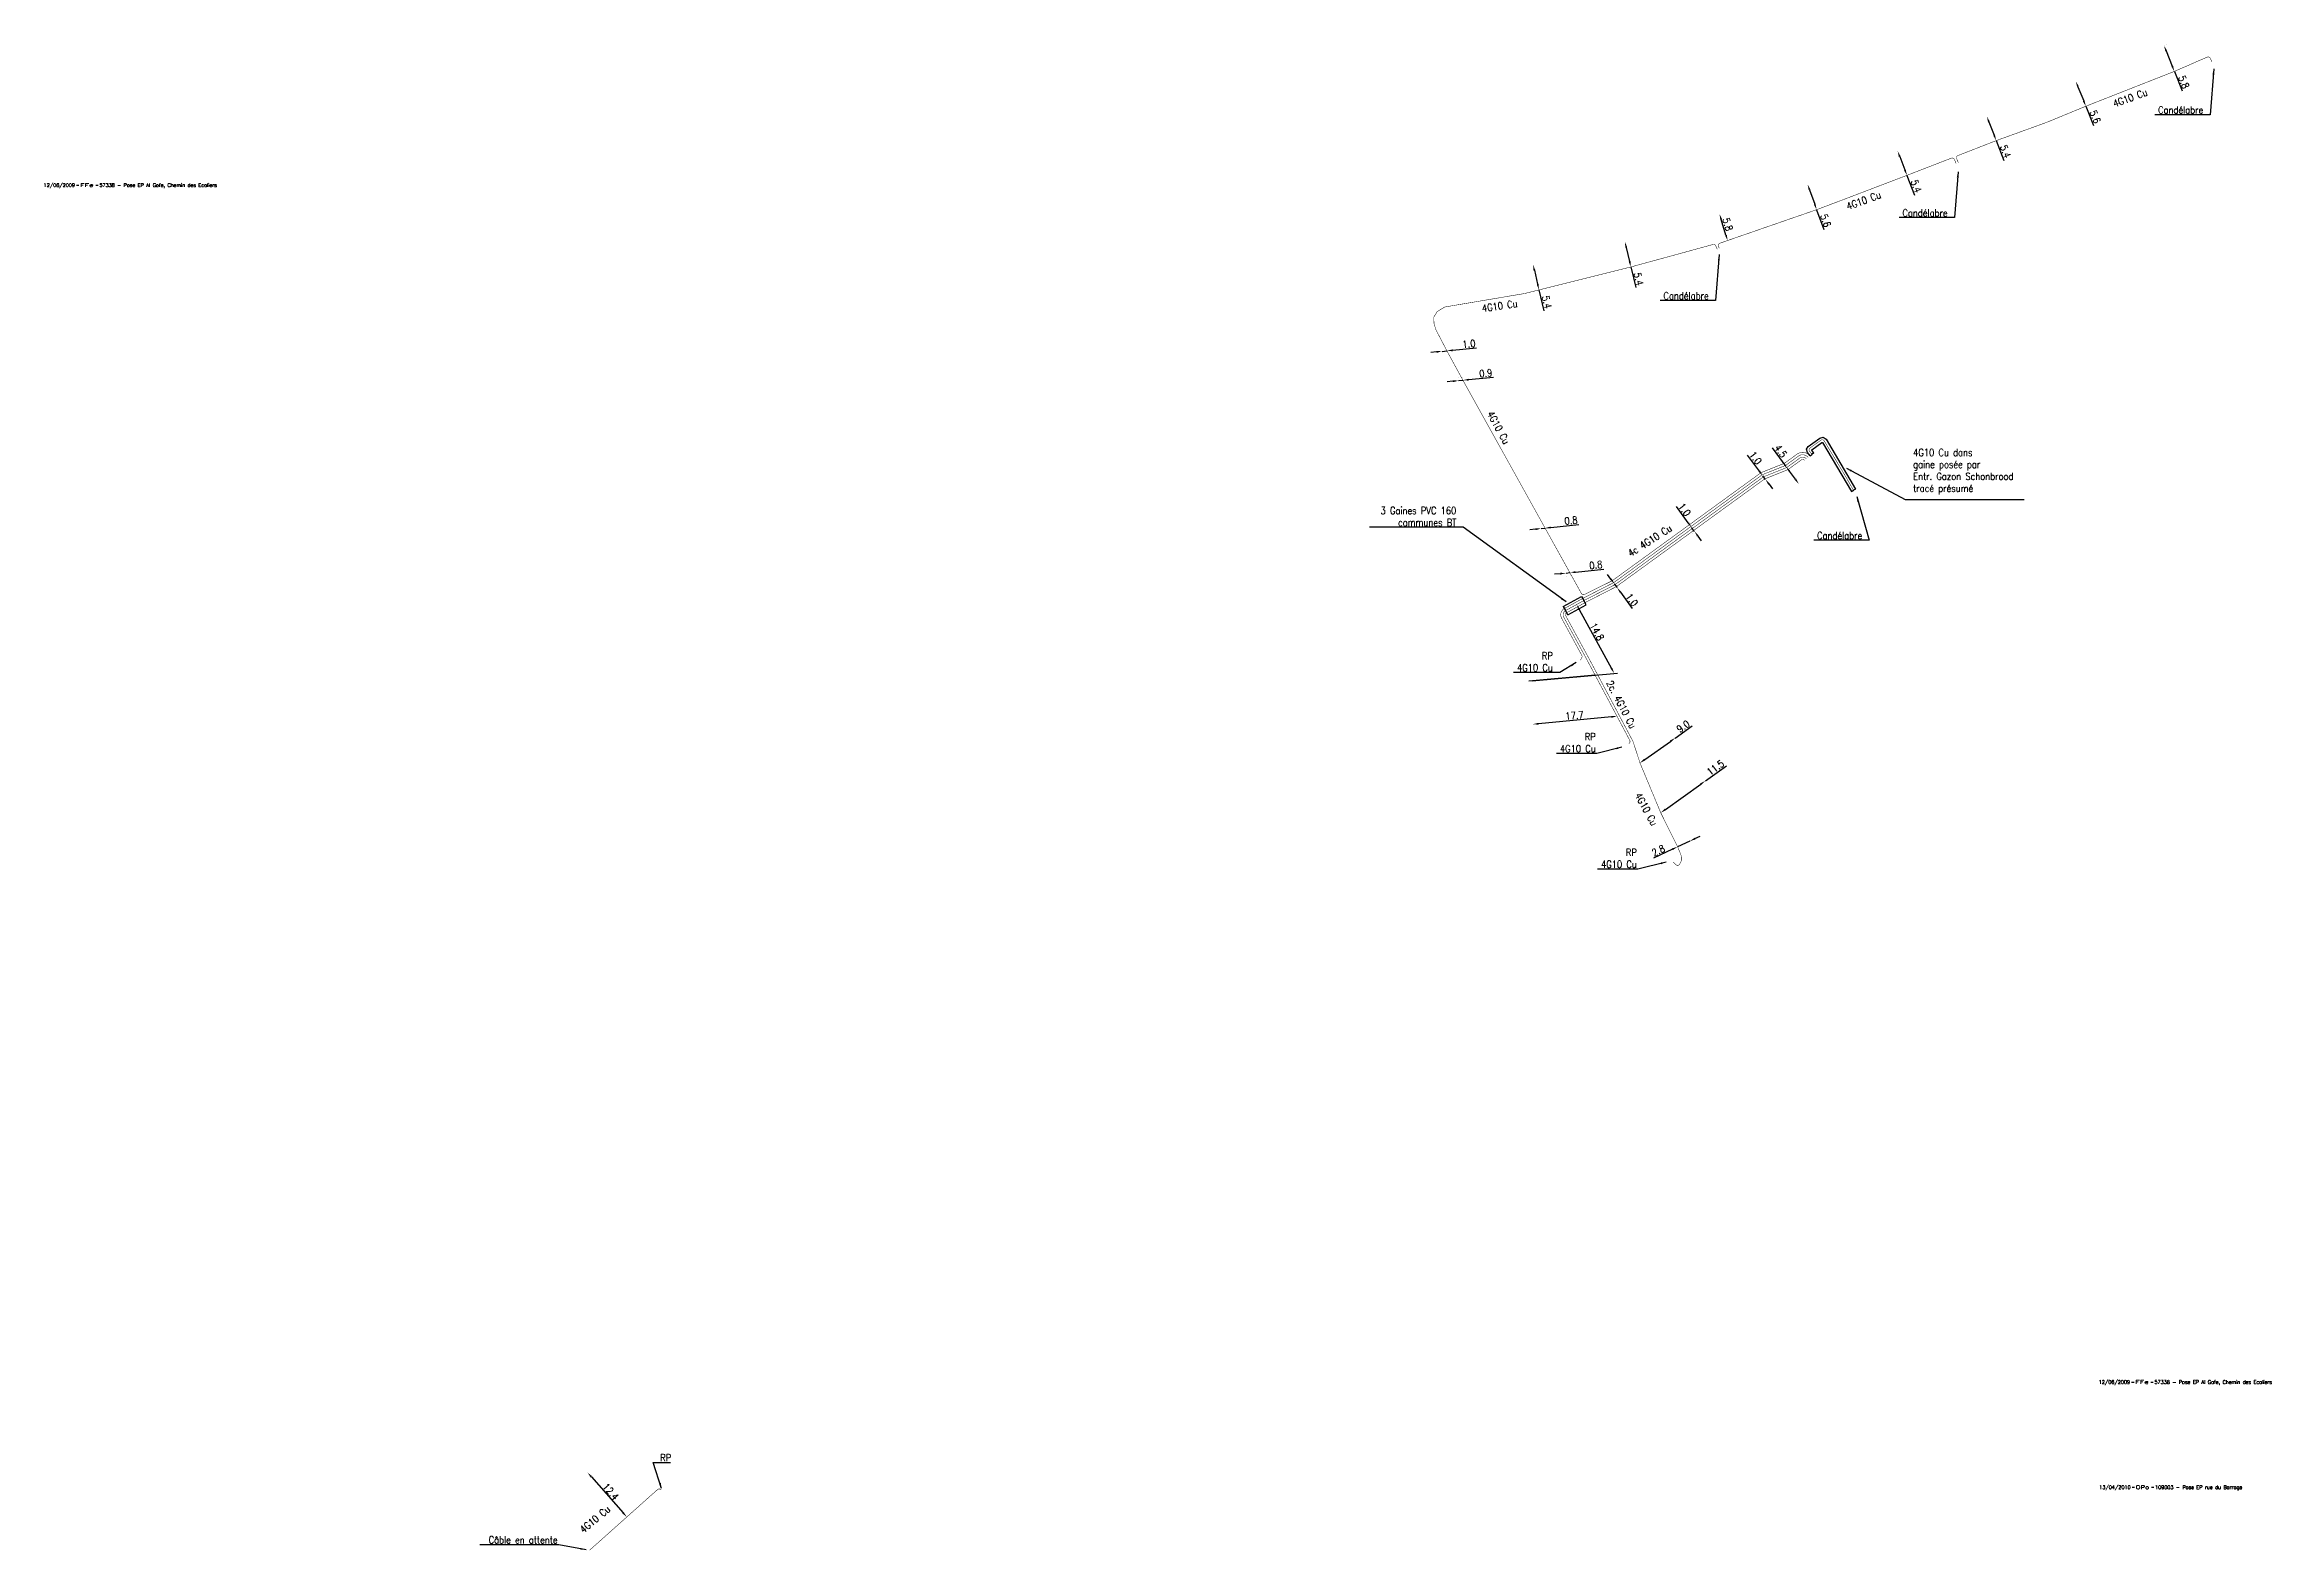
# Model space of a CAD drawing. Header units: millimetres. Extents: x 270011 to 271006, y 126226 to 126740.
# Drawn here: x 270011.3 to 270477.1, y 126225.9 to 126540.7 of the extents above; entities that cross this region are included whole.
import ezdxf
from ezdxf.enums import TextEntityAlignment as Align

# ---------------------------------------------------------------- set-up
doc = ezdxf.new("R2010")
doc.units = ezdxf.units.MM
doc.header["$PDMODE"] = 34
doc.linetypes.add('B_ST_Al', pattern=[2000, 1000, 1000])
doc.linetypes.add('E_ST_Cu', pattern=[2000, 1000, 1000])
doc.layers.get('0').update_dxf_attribs({"linetype": 'CONTINUOUS'})
doc.layers.get('DEFPOINTS').update_dxf_attribs({"linetype": 'CONTINUOUS'})
doc.layers.add('E_110', color=1, linetype='CONTINUOUS')
doc.layers.add('E_400', color=7, linetype='CONTINUOUS')
doc.layers.add('E_910', color=7, linetype='CONTINUOUS', plot=False)
doc.styles.get("Standard").update_dxf_attribs({"font": 'romans.shx', "width": 0.85})
doc.dimstyles.get("Standard").update_dxf_attribs({"dimtxt": 1.5, "dimasz": 1.2, "dimexe": 0.625, "dimexo": 0.625, "dimgap": 0.25, "dimtad": 1, "dimdec": 1, "dimzin": 0, "dimdsep": 46, "dimtxsty": 'Standard', "dimcen": -0.5, "dimadec": 0, "dimazin": 0, "dimtfac": 1, "dimtdec": 1, "dimtmove": 0, "dimatfit": 3, "dimfxl": 0, "dimtolj": 1, "dimtzin": 0, "dimarcsym": 0})

# ---------------------------------------------------------------- blocks, each defined once
blk = doc.blocks.new('*D0')
at = {"layer": 'DEFPOINTS', "color": 0, "linetype": 'Continuous', "transparency": 16777216}
for p in [(270454.61, 126540.5), (270454.61, 126540.5), (270456.76, 126535.12)]:
    blk.add_point(p, dxfattribs=at)
at = {"layer": 'E_110', "color": 0, "linetype": 'Continuous', "lineweight": -2, "transparency": 16777216}
for p, q in [((270455.06, 126539.39), (270456.31, 126536.23)), ((270455.19, 126540.74), (270455.19, 126540.74)), ((270456.76, 126535.12), (270458.38, 126531.04)), ((270457.34, 126535.35), (270457.34, 126535.35))]:
    blk.add_line(p, q, dxfattribs=at)
at = {"layer": 'E_110', "color": 0, "linetype": 'Continuous', "transparency": 16777216}
for points in [[(270455.24, 126539.46), (270454.87, 126539.32), (270454.61, 126540.5)], [(270456.5, 126536.3), (270456.13, 126536.16), (270456.76, 126535.12)]]:
    blk.add_solid(points, dxfattribs=at)
at = {"layer": 'E_110', "color": 0, "linetype": 'Continuous', "transparency": 16777216, "insert": (270458.72, 126532.89), "char_height": 1.5, "attachment_point": 5, "rotation": 291.7082}
blk.add_mtext('\\A1;5.8', dxfattribs=at)
blk = doc.blocks.new('*D1')
at = {"layer": 'DEFPOINTS', "color": 0, "linetype": 'Continuous', "transparency": 16777216}
for p in [(270436.16, 126533.03), (270436.16, 126533.03), (270438.24, 126527.84)]:
    blk.add_point(p, dxfattribs=at)
at = {"layer": 'E_110', "color": 0, "linetype": 'Continuous', "lineweight": -2, "transparency": 16777216}
for p, q in [((270436.6, 126531.92), (270437.8, 126528.95)), ((270438.24, 126527.84), (270439.87, 126523.78))]:
    blk.add_line(p, q, dxfattribs=at)
at = {"layer": 'E_110', "color": 0, "linetype": 'Continuous', "transparency": 16777216}
for points in [[(270436.79, 126531.99), (270436.42, 126531.84), (270436.16, 126533.03)], [(270437.98, 126529.02), (270437.61, 126528.87), (270438.24, 126527.84)]]:
    blk.add_solid(points, dxfattribs=at)
at = {"layer": 'E_110', "color": 0, "linetype": 'Continuous', "transparency": 16777216, "insert": (270440.21, 126525.62), "char_height": 1.5, "attachment_point": 5, "rotation": 291.8936}
blk.add_mtext('\\A1;5.6', dxfattribs=at)
blk = doc.blocks.new('*D2')
at = {"layer": 'DEFPOINTS', "color": 0, "linetype": 'Continuous', "transparency": 16777216}
for p in [(270417.54, 126525.68), (270417.54, 126525.68), (270419.5, 126520.65)]:
    blk.add_point(p, dxfattribs=at)
at = {"layer": 'E_110', "color": 0, "linetype": 'Continuous', "lineweight": -2, "transparency": 16777216}
for p, q in [((270417.98, 126524.56), (270419.06, 126521.77)), ((270419.5, 126520.65), (270421.1, 126516.52))]:
    blk.add_line(p, q, dxfattribs=at)
at = {"layer": 'E_110', "color": 0, "linetype": 'Continuous', "transparency": 16777216}
for points in [[(270418.16, 126524.64), (270417.79, 126524.49), (270417.54, 126525.68)], [(270419.25, 126521.84), (270418.88, 126521.7), (270419.5, 126520.65)]]:
    blk.add_solid(points, dxfattribs=at)
at = {"layer": 'E_110', "color": 0, "linetype": 'Continuous', "transparency": 16777216, "insert": (270421.45, 126518.39), "char_height": 1.5, "attachment_point": 5, "rotation": 291.2275}
blk.add_mtext('\\A1;5.4', dxfattribs=at)
blk = doc.blocks.new('*D3')
at = {"layer": 'DEFPOINTS', "color": 0, "linetype": 'Continuous', "transparency": 16777216}
for p in [(270398.89, 126518.43), (270398.89, 126518.43), (270400.83, 126513.39)]:
    blk.add_point(p, dxfattribs=at)
at = {"layer": 'E_110', "color": 0, "linetype": 'Continuous', "lineweight": -2, "transparency": 16777216}
for p, q in [((270399.32, 126517.31), (270400.4, 126514.51)), ((270400.83, 126513.39), (270402.42, 126509.25))]:
    blk.add_line(p, q, dxfattribs=at)
at = {"layer": 'E_110', "color": 0, "linetype": 'Continuous', "transparency": 16777216}
for points in [[(270399.51, 126517.38), (270399.13, 126517.24), (270398.89, 126518.43)], [(270400.58, 126514.58), (270400.21, 126514.44), (270400.83, 126513.39)]]:
    blk.add_solid(points, dxfattribs=at)
at = {"layer": 'E_110', "color": 0, "linetype": 'Continuous', "transparency": 16777216, "insert": (270402.77, 126511.12), "char_height": 1.5, "attachment_point": 5, "rotation": 291.0175}
blk.add_mtext('\\A1;5.4', dxfattribs=at)
blk = doc.blocks.new('*D4')
at = {"layer": 'DEFPOINTS', "color": 0, "linetype": 'Continuous', "transparency": 16777216}
for p in [(270380.05, 126511.48), (270380.05, 126511.48), (270381.94, 126506.21)]:
    blk.add_point(p, dxfattribs=at)
at = {"layer": 'E_110', "color": 0, "linetype": 'Continuous', "lineweight": -2, "transparency": 16777216}
for p, q in [((270380.46, 126510.35), (270381.53, 126507.34)), ((270381.94, 126506.21), (270383.41, 126502.09))]:
    blk.add_line(p, q, dxfattribs=at)
at = {"layer": 'E_110', "color": 0, "linetype": 'Continuous', "transparency": 16777216}
for points in [[(270380.65, 126510.42), (270380.27, 126510.28), (270380.05, 126511.48)], [(270381.72, 126507.4), (270381.35, 126507.27), (270381.94, 126506.21)]]:
    blk.add_solid(points, dxfattribs=at)
at = {"layer": 'E_110', "color": 0, "linetype": 'Continuous', "transparency": 16777216, "insert": (270383.82, 126503.92), "char_height": 1.5, "attachment_point": 5, "rotation": 289.6772}
blk.add_mtext('\\A1;5.6', dxfattribs=at)
blk = doc.blocks.new('*D5')
at = {"layer": 'DEFPOINTS', "color": 0, "linetype": 'Continuous', "transparency": 16777216}
for p in [(270361.63, 126505.27), (270361.63, 126505.27), (270363.32, 126499.73)]:
    blk.add_point(p, dxfattribs=at)
at = {"layer": 'E_110', "color": 0, "linetype": 'Continuous', "lineweight": -2, "transparency": 16777216}
for p, q in [((270362.97, 126500.87), (270361.98, 126504.13)), ((270363.92, 126499.91), (270363.92, 126499.91))]:
    blk.add_line(p, q, dxfattribs=at)
at = {"layer": 'E_110', "color": 0, "linetype": 'Continuous', "transparency": 16777216}
for points in [[(270362.17, 126504.18), (270361.79, 126504.07), (270361.63, 126505.27)], [(270363.16, 126500.93), (270362.78, 126500.82), (270363.32, 126499.73)]]:
    blk.add_solid(points, dxfattribs=at)
at = {"layer": 'E_110', "color": 0, "linetype": 'Continuous', "transparency": 16777216, "insert": (270363.32, 126503.14), "char_height": 1.5, "attachment_point": 5, "rotation": 286.9838}
blk.add_mtext('\\A1;5.8', dxfattribs=at)
blk = doc.blocks.new('*D6')
at = {"layer": 'DEFPOINTS', "color": 0, "linetype": 'Continuous', "transparency": 16777216}
for p in [(270341.84, 126499.49), (270341.84, 126499.49), (270343.08, 126494.23)]:
    blk.add_point(p, dxfattribs=at)
at = {"layer": 'E_110', "color": 0, "linetype": 'Continuous', "lineweight": -2, "transparency": 16777216}
for p, q in [((270342.12, 126498.32), (270342.81, 126495.4)), ((270343.08, 126494.23), (270344.1, 126489.92))]:
    blk.add_line(p, q, dxfattribs=at)
at = {"layer": 'E_110', "color": 0, "linetype": 'Continuous', "transparency": 16777216}
for points in [[(270342.31, 126498.36), (270341.92, 126498.27), (270341.84, 126499.49)], [(270343, 126495.44), (270342.61, 126495.35), (270343.08, 126494.23)]]:
    blk.add_solid(points, dxfattribs=at)
at = {"layer": 'E_110', "color": 0, "linetype": 'Continuous', "transparency": 16777216, "insert": (270344.7, 126491.72), "char_height": 1.5, "attachment_point": 5, "rotation": 283.3036}
blk.add_mtext('\\A1;5.4', dxfattribs=at)
blk = doc.blocks.new('*D7')
at = {"layer": 'DEFPOINTS', "color": 0, "linetype": 'Continuous', "transparency": 16777216}
for p in [(270322.62, 126494.69), (270322.62, 126494.69), (270323.86, 126489.44)]:
    blk.add_point(p, dxfattribs=at)
at = {"layer": 'E_110', "color": 0, "linetype": 'Continuous', "lineweight": -2, "transparency": 16777216}
for p, q in [((270322.89, 126493.53), (270323.58, 126490.61)), ((270323.86, 126489.44), (270324.89, 126485.08))]:
    blk.add_line(p, q, dxfattribs=at)
at = {"layer": 'E_110', "color": 0, "linetype": 'Continuous', "transparency": 16777216}
for points in [[(270323.09, 126493.57), (270322.7, 126493.48), (270322.62, 126494.69)], [(270323.78, 126490.65), (270323.39, 126490.56), (270323.86, 126489.44)]]:
    blk.add_solid(points, dxfattribs=at)
at = {"layer": 'E_110', "color": 0, "linetype": 'Continuous', "transparency": 16777216, "insert": (270325.49, 126486.89), "char_height": 1.5, "attachment_point": 5, "rotation": 283.3036}
blk.add_mtext('\\A1;5.4', dxfattribs=at)
blk = doc.blocks.new('*D8')
at = {"layer": 'DEFPOINTS', "color": 0, "linetype": 'Continuous', "transparency": 16777216}
for p in [(270352.86, 126373), (270355.4, 126374.19), (270355.4, 126374.19)]:
    blk.add_point(p, dxfattribs=at)
at = {"layer": 'E_110', "color": 0, "linetype": 'Continuous', "lineweight": -2, "transparency": 16777216}
for p, q in [((270351.78, 126372.49), (270347.82, 126370.63)), ((270355.4, 126374.19), (270352.86, 126373)), ((270356.48, 126374.7), (270357.57, 126375.21))]:
    blk.add_line(p, q, dxfattribs=at)
at = {"layer": 'E_110', "color": 0, "linetype": 'Continuous', "transparency": 16777216}
for points in [[(270351.69, 126372.67), (270351.86, 126372.31), (270352.86, 126373)], [(270356.4, 126374.88), (270356.57, 126374.52), (270355.4, 126374.19)]]:
    blk.add_solid(points, dxfattribs=at)
at = {"layer": 'E_110', "color": 0, "linetype": 'Continuous', "transparency": 16777216, "insert": (270348.83, 126372.21), "char_height": 1.5, "attachment_point": 5, "rotation": 25.1495}
blk.add_mtext('\\A1;2.8', dxfattribs=at)
blk = doc.blocks.new('*D9')
at = {"layer": 'DEFPOINTS', "color": 0, "linetype": 'Continuous', "transparency": 16777216}
for p in [(270358.67, 126386.8), (270358.67, 126386.8), (270349.33, 126380.1)]:
    blk.add_point(p, dxfattribs=at)
at = {"layer": 'E_110', "color": 0, "linetype": 'Continuous', "lineweight": -2, "transparency": 16777216}
for p, q in [((270358.67, 126386.8), (270363.07, 126389.95)), ((270350.3, 126380.8), (270357.7, 126386.1))]:
    blk.add_line(p, q, dxfattribs=at)
at = {"layer": 'E_110', "color": 0, "linetype": 'Continuous', "transparency": 16777216}
for points in [[(270357.58, 126386.27), (270357.82, 126385.94), (270358.67, 126386.8)], [(270350.19, 126380.96), (270350.42, 126380.64), (270349.33, 126380.1)]]:
    blk.add_solid(points, dxfattribs=at)
at = {"layer": 'E_110', "color": 0, "linetype": 'Continuous', "transparency": 16777216, "insert": (270360.78, 126389.54), "char_height": 1.5, "attachment_point": 5, "rotation": 35.6266}
blk.add_mtext('\\A1;11.5', dxfattribs=at)
blk = doc.blocks.new('*D10')
at = {"layer": 'DEFPOINTS', "color": 0, "linetype": 'Continuous', "transparency": 16777216}
for p in [(270352.33, 126395.74), (270352.33, 126395.74), (270344.99, 126390.53)]:
    blk.add_point(p, dxfattribs=at)
at = {"layer": 'E_110', "color": 0, "linetype": 'Continuous', "lineweight": -2, "transparency": 16777216}
for p, q in [((270345.97, 126391.22), (270351.35, 126395.04)), ((270352.33, 126395.74), (270355.9, 126398.27))]:
    blk.add_line(p, q, dxfattribs=at)
at = {"layer": 'E_110', "color": 0, "linetype": 'Continuous', "transparency": 16777216}
for points in [[(270351.24, 126395.21), (270351.47, 126394.88), (270352.33, 126395.74)], [(270345.86, 126391.39), (270346.09, 126391.06), (270344.99, 126390.53)]]:
    blk.add_solid(points, dxfattribs=at)
at = {"layer": 'E_110', "color": 0, "linetype": 'Continuous', "transparency": 16777216, "insert": (270354.03, 126398.17), "char_height": 1.5, "attachment_point": 5, "rotation": 35.3611}
blk.add_mtext('\\A1;9.0', dxfattribs=at)
blk = doc.blocks.new('*D11')
at = {"layer": 'DEFPOINTS', "color": 0, "linetype": 'Continuous', "transparency": 16777216}
for p in [(270322.58, 126398.62), (270322.58, 126398.62), (270340.2, 126400.29)]:
    blk.add_point(p, dxfattribs=at)
at = {"layer": 'E_110', "color": 0, "linetype": 'Continuous', "lineweight": -2, "transparency": 16777216}
blk.add_line((270339.01, 126400.17), (270323.77, 126398.73), dxfattribs=at)
at = {"layer": 'E_110', "color": 0, "linetype": 'Continuous', "transparency": 16777216}
for points in [[(270323.75, 126398.93), (270323.79, 126398.53), (270322.58, 126398.62)], [(270338.99, 126400.37), (270339.02, 126399.97), (270340.2, 126400.29)]]:
    blk.add_solid(points, dxfattribs=at)
at = {"layer": 'E_110', "color": 0, "linetype": 'Continuous', "transparency": 16777216, "insert": (270331.29, 126400.45), "char_height": 1.5, "attachment_point": 5, "rotation": 5.4099}
blk.add_mtext('\\A1;17.7', dxfattribs=at)
blk = doc.blocks.new('*D12')
at = {"layer": 'DEFPOINTS', "color": 0, "linetype": 'Continuous', "transparency": 16777216}
for p in [(270303.63, 126476.59), (270303.63, 126476.59), (270304.6, 126476.69)]:
    blk.add_point(p, dxfattribs=at)
at = {"layer": 'E_110', "color": 0, "linetype": 'Continuous', "lineweight": -2, "transparency": 16777216}
for p, q in [((270302.44, 126476.48), (270301.24, 126476.36)), ((270303.63, 126476.59), (270304.6, 126476.69)), ((270305.79, 126476.81), (270310.8, 126477.3))]:
    blk.add_line(p, q, dxfattribs=at)
at = {"layer": 'E_110', "color": 0, "linetype": 'Continuous', "transparency": 16777216}
for points in [[(270302.42, 126476.68), (270302.46, 126476.28), (270303.63, 126476.59)], [(270305.77, 126477.01), (270305.81, 126476.61), (270304.6, 126476.69)]]:
    blk.add_solid(points, dxfattribs=at)
at = {"layer": 'E_110', "color": 0, "linetype": 'Continuous', "transparency": 16777216, "insert": (270309.21, 126478.15), "char_height": 1.5, "attachment_point": 5, "rotation": 5.6482}
blk.add_mtext('\\A1;1.0', dxfattribs=at)
blk = doc.blocks.new('*D13')
at = {"layer": 'DEFPOINTS', "color": 0, "linetype": 'Continuous', "transparency": 16777216}
for p in [(270307.05, 126470.46), (270307.05, 126470.46), (270307.95, 126470.55)]:
    blk.add_point(p, dxfattribs=at)
at = {"layer": 'E_110', "color": 0, "linetype": 'Continuous', "lineweight": -2, "transparency": 16777216}
for p, q in [((270305.86, 126470.34), (270304.66, 126470.22)), ((270306.99, 126471.08), (270306.99, 126471.08)), ((270307.05, 126470.46), (270307.95, 126470.55)), ((270307.88, 126471.17), (270307.88, 126471.17)), ((270309.14, 126470.67), (270314.37, 126471.18))]:
    blk.add_line(p, q, dxfattribs=at)
at = {"layer": 'E_110', "color": 0, "linetype": 'Continuous', "transparency": 16777216}
for points in [[(270305.84, 126470.54), (270305.88, 126470.14), (270307.05, 126470.46)], [(270309.12, 126470.86), (270309.16, 126470.47), (270307.95, 126470.55)]]:
    blk.add_solid(points, dxfattribs=at)
at = {"layer": 'E_110', "color": 0, "linetype": 'Continuous', "transparency": 16777216, "insert": (270312.72, 126472.02), "char_height": 1.5, "attachment_point": 5, "rotation": 5.6482}
blk.add_mtext('\\A1;0.9', dxfattribs=at)
blk = doc.blocks.new('*D14')
at = {"layer": 'DEFPOINTS', "color": 0, "linetype": 'Continuous', "transparency": 16777216}
for p in [(270324.32, 126439.53), (270324.32, 126439.53), (270325.11, 126439.62)]:
    blk.add_point(p, dxfattribs=at)
at = {"layer": 'E_110', "color": 0, "linetype": 'Continuous', "lineweight": -2, "transparency": 16777216}
for p, q in [((270323.12, 126439.4), (270321.93, 126439.28)), ((270324.32, 126439.53), (270325.11, 126439.62)), ((270326.31, 126439.75), (270332.23, 126440.39))]:
    blk.add_line(p, q, dxfattribs=at)
at = {"layer": 'E_110', "color": 0, "linetype": 'Continuous', "transparency": 16777216}
for points in [[(270323.1, 126439.6), (270323.15, 126439.2), (270324.32, 126439.53)], [(270326.28, 126439.95), (270326.33, 126439.55), (270325.11, 126439.62)]]:
    blk.add_solid(points, dxfattribs=at)
at = {"layer": 'E_110', "color": 0, "linetype": 'Continuous', "transparency": 16777216, "insert": (270330.55, 126441.21), "char_height": 1.5, "attachment_point": 5, "rotation": 6.1521}
blk.add_mtext('\\A1;0.8', dxfattribs=at)
blk = doc.blocks.new('*D15')
at = {"layer": 'DEFPOINTS', "color": 0, "linetype": 'Continuous', "transparency": 16777216}
for p in [(270329.52, 126430.23), (270329.52, 126430.23), (270330.32, 126430.32)]:
    blk.add_point(p, dxfattribs=at)
at = {"layer": 'E_110', "color": 0, "linetype": 'Continuous', "lineweight": -2, "transparency": 16777216}
for p, q in [((270328.33, 126430.1), (270327.13, 126429.97)), ((270329.52, 126430.23), (270330.32, 126430.32)), ((270329.59, 126429.61), (270329.59, 126429.61)), ((270330.38, 126429.69), (270330.38, 126429.69)), ((270331.51, 126430.44), (270337.43, 126431.08))]:
    blk.add_line(p, q, dxfattribs=at)
at = {"layer": 'E_110', "color": 0, "linetype": 'Continuous', "transparency": 16777216}
for points in [[(270328.31, 126430.3), (270328.35, 126429.9), (270329.52, 126430.23)], [(270331.49, 126430.64), (270331.53, 126430.25), (270330.32, 126430.32)]]:
    blk.add_solid(points, dxfattribs=at)
at = {"layer": 'E_110', "color": 0, "linetype": 'Continuous', "transparency": 16777216, "insert": (270335.75, 126431.91), "char_height": 1.5, "attachment_point": 5, "rotation": 6.1521}
blk.add_mtext('\\A1;0.8', dxfattribs=at)
blk = doc.blocks.new('GIS_MODF')
at = {"color": 0, "linetype": 'Continuous', "flags": 128}
for points in [[(-2.26, -0.01), (-1.76, -0.01)], [(1.76, -0.01), (2.26, -0.01)]]:
    blk.add_lwpolyline(points, dxfattribs=at)
at = {"color": 0, "linetype": 'Continuous'}
blk.add_attdef('DATE', text='', height=0.75, dxfattribs=at).set_placement((-2.58, -0.39), align=Align.RIGHT)
at = {"color": 0, "linetype": 'Continuous', "width": 3.590909}
blk.add_attdef('USER', text='', height=0.75, dxfattribs=at).set_placement((-1.52, -0.39), (1.31, -0.39), align=Align.FIT)
at = {"color": 0, "linetype": 'Continuous'}
blk.add_attdef('DESC', (2.53, -0.39), '', height=0.75, dxfattribs=at)
blk = doc.blocks.new('*D16')
at = {"layer": 'DEFPOINTS', "color": 0, "linetype": 'Continuous', "transparency": 16777216}
for p in [(270331.71, 126423.64), (270339.6, 126409.26), (270321.73, 126407.61)]:
    blk.add_point(p, dxfattribs=at)
at = {"layer": 'E_110', "color": 0, "linetype": 'Continuous', "lineweight": -2, "transparency": 16777216}
for p, q in [((270331.04, 126423.58), (270331.04, 126423.58)), ((270332.29, 126422.59), (270339.02, 126410.31)), ((270322.41, 126407.68), (270340.28, 126409.32))]:
    blk.add_line(p, q, dxfattribs=at)
at = {"layer": 'E_110', "color": 0, "linetype": 'Continuous', "transparency": 16777216}
for points in [[(270332.47, 126422.68), (270332.12, 126422.49), (270331.71, 126423.64)], [(270339.2, 126410.41), (270338.85, 126410.22), (270339.6, 126409.26)]]:
    blk.add_solid(points, dxfattribs=at)
at = {"layer": 'E_110', "color": 0, "linetype": 'Continuous', "transparency": 16777216, "insert": (270335.97, 126417.96), "char_height": 1.5, "attachment_point": 5, "rotation": 298.739}
blk.add_mtext('\\A1;14.8', dxfattribs=at)
blk = doc.blocks.new('*D17')
at = {"layer": 'DEFPOINTS', "color": 0, "linetype": 'Continuous', "transparency": 16777216}
for p in [(270335.6, 126408.89), (270321.73, 126407.61), (270321.73, 126407.61)]:
    blk.add_point(p, dxfattribs=at)
at = {"layer": 'E_110', "color": 0, "linetype": 'Continuous', "lineweight": -2, "transparency": 16777216}
blk.add_line((270335.6, 126408.89), (270321.73, 126407.61), dxfattribs=at)
blk = doc.blocks.new('_None')
blk = doc.blocks.new('*D19')
at = {"layer": 'DEFPOINTS', "color": 0, "linetype": 'Continuous', "transparency": 16777216}
for p in [(270124.86, 126242.16), (270133.06, 126232.86), (270133.06, 126232.86)]:
    blk.add_point(p, dxfattribs=at)
at = {"layer": 'E_110', "color": 0, "linetype": 'Continuous', "lineweight": -2, "transparency": 16777216}
blk.add_line((270125.65, 126241.26), (270132.27, 126233.76), dxfattribs=at)
at = {"layer": 'E_110', "color": 0, "linetype": 'Continuous', "transparency": 16777216}
for points in [[(270125.8, 126241.39), (270125.5, 126241.13), (270124.86, 126242.16)], [(270132.42, 126233.89), (270132.12, 126233.63), (270133.06, 126232.86)]]:
    blk.add_solid(points, dxfattribs=at)
at = {"layer": 'E_110', "color": 0, "linetype": 'Continuous', "transparency": 16777216, "insert": (270129.71, 126238.17), "char_height": 1.5, "attachment_point": 5, "rotation": 311.4128}
blk.add_mtext('\\A1;12.4', dxfattribs=at)
blk = doc.blocks.new('*D21')
at = {"layer": 'DEFPOINTS', "color": 0, "linetype": 'Continuous', "transparency": 16777216}
for p in [(270339.61, 126428.01), (270340.19, 126427.2), (270340.19, 126427.2)]:
    blk.add_point(p, dxfattribs=at)
at = {"layer": 'E_110', "color": 0, "linetype": 'Continuous', "lineweight": -2, "transparency": 16777216}
for p, q in [((270338.9, 126428.98), (270338.2, 126429.95)), ((270339.61, 126428.01), (270340.19, 126427.2)), ((270340.9, 126426.23), (270343.35, 126422.83))]:
    blk.add_line(p, q, dxfattribs=at)
at = {"layer": 'E_110', "color": 0, "linetype": 'Continuous', "transparency": 16777216}
for points in [[(270339.07, 126429.1), (270338.74, 126428.86), (270339.61, 126428.01)], [(270341.06, 126426.34), (270340.74, 126426.11), (270340.19, 126427.2)]]:
    blk.add_solid(points, dxfattribs=at)
at = {"layer": 'E_110', "color": 0, "linetype": 'Continuous', "transparency": 16777216, "insert": (270343.29, 126424.63), "char_height": 1.5, "attachment_point": 5, "rotation": 305.9076}
blk.add_mtext('\\A1;1.0', dxfattribs=at)
blk = doc.blocks.new('*D22')
at = {"layer": 'DEFPOINTS', "color": 0, "linetype": 'Continuous', "transparency": 16777216}
for p in [(270355.79, 126439.75), (270356.38, 126438.95), (270356.38, 126438.95)]:
    blk.add_point(p, dxfattribs=at)
at = {"layer": 'E_110', "color": 0, "linetype": 'Continuous', "lineweight": -2, "transparency": 16777216}
for p, q in [((270355.08, 126440.73), (270352.62, 126444.12)), ((270356.38, 126438.95), (270355.79, 126439.75)), ((270355.87, 126438.58), (270355.87, 126438.58)), ((270357.08, 126437.97), (270357.79, 126437))]:
    blk.add_line(p, q, dxfattribs=at)
at = {"layer": 'E_110', "color": 0, "linetype": 'Continuous', "transparency": 16777216}
for points in [[(270355.24, 126440.84), (270354.92, 126440.61), (270355.79, 126439.75)], [(270357.24, 126438.09), (270356.92, 126437.86), (270356.38, 126438.95)]]:
    blk.add_solid(points, dxfattribs=at)
at = {"layer": 'E_110', "color": 0, "linetype": 'Continuous', "transparency": 16777216, "insert": (270354.31, 126443.49), "char_height": 1.5, "attachment_point": 5, "rotation": 305.9805}
blk.add_mtext('\\A1;1.0', dxfattribs=at)
blk = doc.blocks.new('*D23')
at = {"layer": 'DEFPOINTS', "color": 0, "linetype": 'Continuous', "transparency": 16777216}
for p in [(270370.68, 126450.57), (270371.27, 126449.76), (270371.27, 126449.76)]:
    blk.add_point(p, dxfattribs=at)
at = {"layer": 'E_110', "color": 0, "linetype": 'Continuous', "lineweight": -2, "transparency": 16777216}
for p, q in [((270369.97, 126451.53), (270367.48, 126454.91)), ((270371.27, 126449.76), (270370.68, 126450.57)), ((270371.99, 126448.8), (270372.7, 126447.83))]:
    blk.add_line(p, q, dxfattribs=at)
at = {"layer": 'E_110', "color": 0, "linetype": 'Continuous', "transparency": 16777216}
for points in [[(270370.13, 126451.65), (270369.81, 126451.41), (270370.68, 126450.57)], [(270372.15, 126448.92), (270371.83, 126448.68), (270371.27, 126449.76)]]:
    blk.add_solid(points, dxfattribs=at)
at = {"layer": 'E_110', "color": 0, "linetype": 'Continuous', "transparency": 16777216, "insert": (270369.17, 126454.3), "char_height": 1.5, "attachment_point": 5, "rotation": 306.4009}
blk.add_mtext('\\A1;1.0', dxfattribs=at)
blk = doc.blocks.new('*D24')
at = {"layer": 'DEFPOINTS', "color": 0, "linetype": 'Continuous', "transparency": 16777216}
for p in [(270375.54, 126452.51), (270378.19, 126448.87), (270378.19, 126448.87)]:
    blk.add_point(p, dxfattribs=at)
at = {"layer": 'E_110', "color": 0, "linetype": 'Continuous', "lineweight": -2, "transparency": 16777216}
for p, q in [((270375.54, 126452.51), (270372.68, 126456.43)), ((270377.49, 126449.84), (270376.25, 126451.54))]:
    blk.add_line(p, q, dxfattribs=at)
at = {"layer": 'E_110', "color": 0, "linetype": 'Continuous', "transparency": 16777216}
for points in [[(270376.41, 126451.66), (270376.09, 126451.42), (270375.54, 126452.51)], [(270377.65, 126449.96), (270377.33, 126449.72), (270378.19, 126448.87)]]:
    blk.add_solid(points, dxfattribs=at)
at = {"layer": 'E_110', "color": 0, "linetype": 'Continuous', "transparency": 16777216, "insert": (270374.42, 126455.74), "char_height": 1.5, "attachment_point": 5, "rotation": 306.1169}
blk.add_mtext('\\A1;4.5', dxfattribs=at)

msp = doc.modelspace()

# ---------------------------------------------------------------- linework, layer by layer
at = {"layer": 'E_110', "linetype": 'E_ST_Cu', "const_width": 0.1, "flags": 128}
for points in [[(270411.58, 126516.06), (270411.22, 126516.86, -0.428559), (270411.5, 126517.53), (270419.5, 126520.65), (270430.09, 126524.48), (270438.24, 126527.84), (270456.76, 126535.12), (270463.62, 126538.11, -0.414214), (270464.28, 126537.85), (270464.62, 126537.08)], [(270411.12, 126515.87), (270410.74, 126516.72, 0.400013), (270410.1, 126516.98), (270400.83, 126513.39), (270386.88, 126508.07), (270381.94, 126506.21), (270361.69, 126499.2, 0.44025), (270361.4, 126498.52), (270361.58, 126498.11)], [(270380.56, 126454.72, 0.400449), (270377.82, 126455.09), (270375.26, 126453.22, -0.062753), (270375.15, 126453.16), (270370.55, 126451.32, 0.062155), (270370.11, 126451.08), (270355.35, 126440.36), (270339.2, 126428.64, -0.042614), (270339.13, 126428.6), (270333.44, 126425.79, -0.433602), (270332.73, 126425.97), (270307.95, 126470.55), (270304.6, 126476.69), (270302.27, 126481.17), (270301.9, 126482.45), (270301.86, 126483.76), (270302.58, 126484.91), (270304.15, 126485.86), (270320.79, 126488.67), (270320.79, 126488.67), (270323.86, 126489.44), (270323.86, 126489.44), (270343.08, 126494.23), (270360.25, 126498.93, -0.368796), (270360.84, 126498.65), (270361.16, 126497.92)], [(270380.16, 126454.41, 0.399303), (270378.11, 126454.68), (270375.56, 126452.82, -0.062753), (270375.34, 126452.69), (270370.73, 126450.86, 0.062155), (270370.41, 126450.68), (270355.64, 126439.96), (270339.56, 126428.28, -0.038904), (270339.42, 126428.2), (270333, 126424.92), (270329.19, 126422.83, 0.413399), (270328.59, 126420.79), (270332.82, 126413.02, -0.248902), (270332.83, 126412.56), (270332.54, 126411.99)], [(270379.77, 126454.11, 0.397014), (270378.41, 126454.28), (270375.85, 126452.41, -0.062753), (270375.52, 126452.23), (270370.92, 126450.39, 0.062155), (270370.7, 126450.27), (270355.93, 126439.55), (270339.85, 126427.87, -0.038947), (270339.65, 126427.75), (270333.26, 126424.49), (270329.43, 126422.39, 0.413399), (270329.03, 126421.03), (270333.69, 126412.48), (270339.42, 126401.72), (270342.85, 126395.26, -0.410114), (270342.65, 126394.58), (270342.62, 126394.57)], [(270380.95, 126455.04), (270380.46, 126455.66, -0.426769), (270380.56, 126456.38), (270382.81, 126458, -0.437908), (270383.53, 126457.85), (270387.55, 126451.19), (270389.75, 126447.37)], [(270379.38, 126453.8, 0.390165), (270378.7, 126453.87), (270376.14, 126452.01, -0.062753), (270375.71, 126451.77), (270371.1, 126449.93, 0.062155), (270371, 126449.87), (270356.23, 126439.15), (270340.17, 126427.49, -0.03877), (270339.91, 126427.33), (270333.52, 126424.06), (270329.67, 126421.95, 0.413399), (270329.47, 126421.27), (270334.13, 126412.72), (270339.86, 126401.95), (270343.52, 126395.04), (270344.99, 126390.53), (270349.33, 126380.1), (270352.86, 126373), (270353.53, 126371.36), (270353.71, 126370.82), (270353.71, 126370.19), (270353.3, 126369.39, -0.511406), (270352.5, 126369.26), (270351.94, 126369.83)], [(270125.28, 126225.92), (270133.06, 126232.86), (270139.5, 126238.61, -0.415056), (270140.21, 126238.56), (270140.27, 126238.5)]]:
    msp.add_lwpolyline(points, format="xyb", dxfattribs=at)
at = {"layer": 'E_400', "color": 7, "linetype": 'CONTINUOUS'}
for p, q in [((270379.82, 126456.12), (270380.18, 126456.72)), ((270380, 126455.43), (270379.82, 126456.12)), ((270380.55, 126454.73), (270380, 126455.43)), ((270380.18, 126456.72), (270382.61, 126458.46)), ((270380.55, 126454.73), (270380.95, 126455.04)), ((270380.89, 126455.96), (270380.93, 126456.03)), ((270380.91, 126455.89), (270380.89, 126455.96)), ((270381.34, 126455.34), (270380.91, 126455.89)), ((270380.93, 126456.03), (270383.02, 126457.53)), ((270381.34, 126455.34), (270380.95, 126455.04)), ((270382.61, 126458.46), (270383.32, 126458.62)), ((270383.02, 126457.53), (270383.1, 126457.55)), ((270383.1, 126457.55), (270383.16, 126457.5)), ((270383.16, 126457.5), (270389.23, 126447.28)), ((270383.32, 126458.62), (270383.91, 126458.2)), ((270383.91, 126458.2), (270390.09, 126447.79)), ((270389.23, 126447.28), (270389.66, 126447.54)), ((270390.09, 126447.79), (270389.66, 126447.54)), ((270328.95, 126423.26), (270332.76, 126425.36)), ((270328.95, 126423.26), (270329.43, 126422.39)), ((270329.91, 126421.51), (270329.43, 126422.39)), ((270329.91, 126421.51), (270333.72, 126423.6)), ((270332.76, 126425.36), (270333.24, 126424.48)), ((270333.72, 126423.6), (270333.24, 126424.48))]:
    msp.add_line(p, q, dxfattribs=at)

# ---------------------------------------------------------------- block references
at = {"layer": 'E_910'}
ref = msp.add_blockref('GIS_MODF', (270020.22, 126511.34), dxfattribs=at)
ref.add_attrib('DATE', '12/06/2009', dxfattribs={"layer": '0', "color": 0, "linetype": 'Continuous', "height": 0.75}).set_placement((270017.64, 126510.96), align=Align.RIGHT)
ref.add_attrib('USER', 'FFe', dxfattribs={"layer": '0', "color": 0, "linetype": 'Continuous', "height": 0.75, "width": 1.54902}).set_placement((270018.71, 126510.96), (270021.53, 126510.96), align=Align.FIT)
ref.add_attrib('DESC', '57338 - Pose EP Al Gofe, Chemin des Ecoliers', (270022.75, 126510.96), dxfattribs={"layer": '0', "color": 0, "linetype": 'Continuous', "height": 0.75})
ref = msp.add_blockref('GIS_MODF', (270450.08, 126261.09), dxfattribs=at)
ref.add_attrib('DATE', '12/06/2009', dxfattribs={"layer": '0', "color": 0, "linetype": 'Continuous', "height": 0.75}).set_placement((270447.5, 126260.7), align=Align.RIGHT)
ref.add_attrib('USER', 'FFe', dxfattribs={"layer": '0', "color": 0, "linetype": 'Continuous', "height": 0.75, "width": 1.54902}).set_placement((270448.57, 126260.7), (270451.39, 126260.7), align=Align.FIT)
ref.add_attrib('DESC', '57338 - Pose EP Al Gofe, Chemin des Ecoliers', (270452.61, 126260.7), dxfattribs={"layer": '0', "color": 0, "linetype": 'Continuous', "height": 0.75})
ref = msp.add_blockref('GIS_MODF', (270450.19, 126239.1), dxfattribs=at)
ref.add_attrib('DATE', '13/04/2010', dxfattribs={"layer": '0', "color": 0, "linetype": 'Continuous', "height": 0.75}).set_placement((270447.61, 126238.71), align=Align.RIGHT)
ref.add_attrib('USER', 'OPo', dxfattribs={"layer": '0', "color": 0, "linetype": 'Continuous', "height": 0.75, "width": 1.338983}).set_placement((270448.68, 126238.71), (270451.5, 126238.71), align=Align.FIT)
ref.add_attrib('DESC', '109003 - Pose EP rue du Barrage', (270452.72, 126238.71), dxfattribs={"layer": '0', "color": 0, "linetype": 'Continuous', "height": 0.75})

# ---------------------------------------------------------------- texts
at = {"layer": 'E_110', "linetype": 'E_ST_Cu', "width": 0.85}
for s, rotation, p in [('4G10 Cu', 20.1418, (270447.52, 126529.59)), ('4G10 Cu', 20.1418, (270391.77, 126508.13)), ('4G10 Cu', 8.2555, (270315.65, 126486.09)), ('4G10 Cu', 298.5853, (270315.39, 126460.64)), ('4c 4G10 Cu', 32.7097, (270347.04, 126437.01)), ('2c. 4G10 Cu', 297.6989, (270341.09, 126402.74)), ('4G10 Cu', 298.5853, (270346.3, 126380.87))]:
    msp.add_text(s, height=1.5, rotation=rotation, dxfattribs=at).set_placement(p, align=Align.MIDDLE)
at = {"layer": 'E_110', "linetype": 'B_ST_Al', "width": 0.85}
msp.add_text('4G10 Cu', height=1.5, rotation=40, dxfattribs=at).set_placement((270126.4, 126232.39), align=Align.MIDDLE)
at = {"layer": 'E_110', "linetype": 'Continuous', "char_height": 1.5}
for s, insert, attachment_point in [('Candélabre', (270462.81, 126527.04), 6), ('Candélabre', (270409.34, 126505.54), 6), ('Candélabre', (270359.36, 126488.2), 6), ('Candélabre', (270391.48, 126438.08), 6), ('RP\\P4G10 Cu', (270326.75, 126411.68), 6), ('RP\\P4G10 Cu', (270335.73, 126394.77), 6), ('RP\\P4G10 Cu', (270344.32, 126370.6), 6), ('RP', (270140.06, 126245.26), 4)]:
    msp.add_mtext(s, dxfattribs=dict(at, insert=insert, attachment_point=attachment_point))
at = {"layer": 'E_110', "insert": (270118.59, 126228.08), "char_height": 1.5, "attachment_point": 6}
msp.add_mtext('Câble en attente', dxfattribs=at)
at = {"layer": 'E_400', "char_height": 1.5}
for s, insert, attachment_point in [('4G10 Cu dans \\Pgaine posée par\\PEntr. Gazon Schonbrood\\Ptracé présumé', (270402.12, 126451.44), 4), ('3 Gaines PVC 160\\Pcommunes BT', (270306.57, 126442.05), 6)]:
    msp.add_mtext(s, dxfattribs=dict(at, insert=insert, attachment_point=attachment_point))

# ---------------------------------------------------------------- dimensions: what is measured, and where the dimension line sits
at = {"layer": 'E_110', "linetype": 'Continuous'}
for base, p1, p2, angle, picture, middle in [((270454.61, 126540.5), (270456.76, 126535.12), (270454.61, 126540.5), 291.7082, '*D0', (270457.79, 126532.52)), ((270436.16, 126533.03), (270438.24, 126527.84), (270436.16, 126533.03), 291.8936, '*D1', (270439.28, 126525.25)), ((270417.54, 126525.68), (270419.5, 126520.65), (270417.54, 126525.68), 291.2275, '*D2', (270420.52, 126518.02)), ((270398.89, 126518.43), (270400.83, 126513.39), (270398.89, 126518.43), 291.0175, '*D3', (270401.84, 126510.76)), ((270380.05, 126511.48), (270381.94, 126506.21), (270380.05, 126511.48), 289.6772, '*D4', (270382.88, 126503.58)), ((270361.63, 126505.27), (270363.32, 126499.73), (270361.63, 126505.27), 286.9838, '*D5', (270362.37, 126502.85)), ((270341.84, 126499.49), (270343.08, 126494.23), (270341.84, 126499.49), 283.3036, '*D6', (270343.73, 126491.49)), ((270322.62, 126494.69), (270323.86, 126489.44), (270322.62, 126494.69), 283.3036, '*D7', (270324.52, 126486.66)), ((270303.63, 126476.59), (270304.6, 126476.69), (270303.63, 126476.59), 5.6482, '*D12', (270309.31, 126477.16)), ((270307.05, 126470.46), (270307.95, 126470.55), (270307.05, 126470.46), 5.6482, '*D13', (270312.82, 126471.03)), ((270371.27, 126449.76), (270370.68, 126450.57), (270371.27, 126449.76), 126.4009, '*D23', (270368.37, 126453.7)), ((270378.19, 126448.87), (270375.54, 126452.51), (270378.19, 126448.87), 126.1169, '*D24', (270373.61, 126455.15)), ((270356.38, 126438.95), (270355.79, 126439.75), (270356.38, 126438.95), 125.9805, '*D22', (270353.5, 126442.91)), ((270324.32, 126439.53), (270325.11, 126439.62), (270324.32, 126439.53), 6.1521, '*D14', (270330.65, 126440.22)), ((270329.52, 126430.23), (270330.32, 126430.32), (270329.52, 126430.23), 6.1521, '*D15', (270335.86, 126430.91)), ((270340.19, 126427.2), (270339.61, 126428.01), (270340.19, 126427.2), 125.9076, '*D21', (270342.48, 126424.04)), ((270322.58, 126398.62), (270340.2, 126400.29), (270322.58, 126398.62), 5.4099, '*D11', (270331.39, 126399.45)), ((270352.33, 126395.74), (270344.99, 126390.53), (270352.33, 126395.74), 215.3611, '*D10', (270354.6, 126397.35)), ((270358.67, 126386.8), (270349.33, 126380.1), (270358.67, 126386.8), 215.6266, '*D9', (270361.36, 126388.72)), ((270355.4, 126374.19), (270352.86, 126373), (270355.4, 126374.19), 205.1495, '*D8', (270349.25, 126371.31)), ((270133.06, 126232.86), (270124.86, 126242.16), (270133.06, 126232.86), 131.4128, '*D19', (270128.96, 126237.51))]:
    dim = msp.add_linear_dim(base=base, p1=p1, p2=p2, angle=angle, dimstyle='Standard', dxfattribs=at)
    dim.commit()
    dim.dimension.update_dxf_attribs({"geometry": picture, "text_midpoint": middle, "dimtype": 160})
dim = msp.add_linear_dim(base=(270339.6, 126409.26), p1=(270331.71, 126423.64), p2=(270321.73, 126407.61), angle=118.739, text='14.8', dimstyle='Standard', dxfattribs=at)
dim.commit()
dim.dimension.update_dxf_attribs({"geometry": '*D16', "text_midpoint": (270335.09, 126417.48), "dimtype": 160})
dim = msp.add_linear_dim(base=(270321.73, 126407.61), p1=(270335.6, 126408.89), p2=(270321.73, 126407.61), angle=5.2612, text=' ', dimstyle='Standard', override={"dimblk1": 'None', "dimblk2": 'None', "dimsah": 1}, dxfattribs=at)
dim.commit()
dim.dimension.update_dxf_attribs({"geometry": '*D17', "text_midpoint": (270328.43, 126408.23), "dimtype": 160})

# ---------------------------------------------------------------- leaders
at = {"layer": 'E_110', "linetype": 'Continuous', "annotation_type": 0, "has_hookline": 1}
for points, hookline_direction, text_width in [([(270465.01, 126535.65), (270464.26, 126526.04), (270463.06, 126526.04)], 1, 10.14), ([(270411.54, 126514.15), (270410.79, 126504.54), (270409.59, 126504.54)], 1, 10.14), ([(270361.56, 126496.82), (270360.81, 126487.2), (270359.61, 126487.2)], 1, 10.14), ([(270390.31, 126446.25), (270392.93, 126437.08), (270391.73, 126437.08)], 1, 10.14), ([(270331.67, 126411.52), (270328.2, 126409.43), (270327, 126409.43)], 1, 8.2), ([(270341.21, 126393.85), (270335.98, 126392.52)], 1, 8.2), ([(270350.48, 126369.8), (270344.57, 126368.35)], 1, 8.2), ([(270140.35, 126238.81), (270138.61, 126244.26), (270139.81, 126244.26)], 0, 2.12)]:
    msp.add_leader(points, dimstyle='Standard', dxfattribs=dict(at, hookline_direction=hookline_direction, text_width=text_width))
at = {"layer": 'E_110', "annotation_type": 0, "has_hookline": 1, "hookline_direction": 1, "text_width": 16.27}
msp.add_leader([(270124.56, 126225.99), (270118.84, 126227.08)], dimstyle='Standard', dxfattribs=at)
at = {"layer": 'E_400', "annotation_type": 0, "has_hookline": 1}
for points, hookline_direction, text_width in [([(270388.16, 126452.16), (270400.45, 126445.62), (270401.65, 126445.62)], 0, 23.44), ([(270329.55, 126424.2), (270308.02, 126439.8), (270306.82, 126439.8)], 1, 18.15)]:
    msp.add_leader(points, dimstyle='Standard', dxfattribs=dict(at, hookline_direction=hookline_direction, text_width=text_width))

doc.saveas('drawing.dxf')
